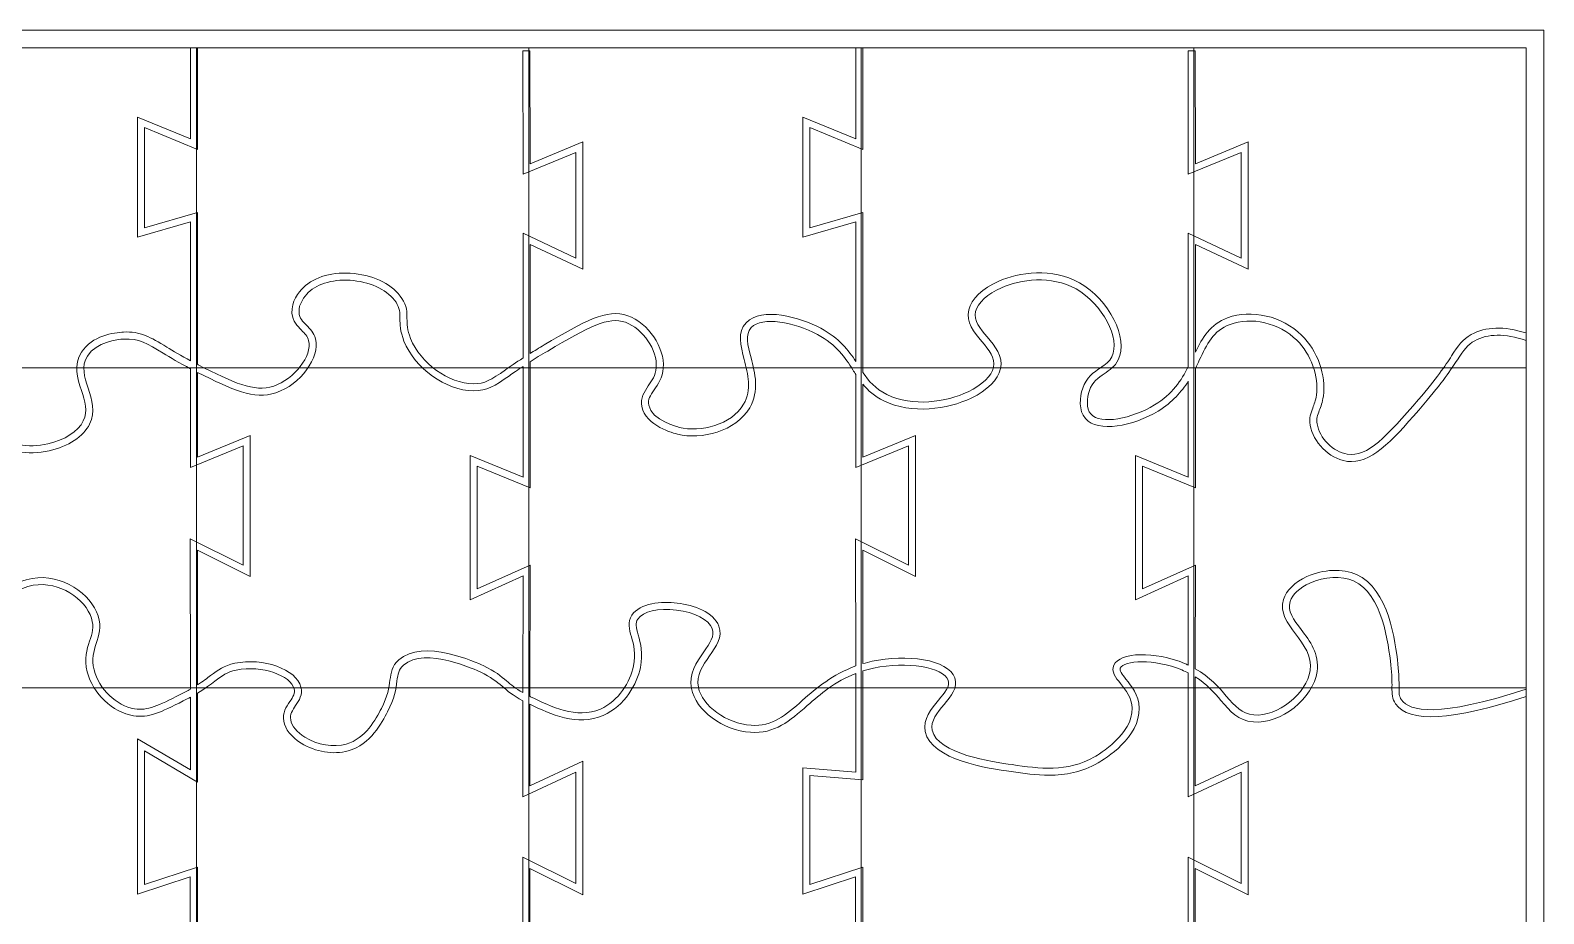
# Model space of a CAD drawing. Header units: inches. Extents: x -1 to 171, y -201 to 1.
# Drawn here: x 85 to 171, y -49.2 to 1 of the extents above; entities that cross this region are included whole.
import ezdxf

# ---------------------------------------------------------------- set-up
doc = ezdxf.new("R2010")
doc.units = ezdxf.units.IN
doc.header["$MEASUREMENT"] = 0
doc.layers.add('grid', color=7, linetype='Continuous')
doc.layers.add('pieces', color=7, linetype='Continuous')

# ---------------------------------------------------------------- blocks, each defined once
blk = doc.blocks.new('block 2')
at = {"layer": 'grid', "color": 250, "lineweight": 9, "true_color": 0x231f20}
for points in [[(0, 0), (170, 0), (170, -200), (0, -200), (0, 0)], [(94.444, 0), (94.444, -200)], [(113.333, 0), (113.333, -200)], [(132.222, 0), (132.222, -200)], [(151.111, 0), (151.111, -200)], [(0, -18.182), (170, -18.182)], [(0, -36.364), (170, -36.364)]]:
    blk.add_lwpolyline(points, dxfattribs=at)

msp = doc.modelspace()

# ---------------------------------------------------------------- linework, layer by layer
at = {"layer": 'pieces', "lineweight": 0}
msp.add_lwpolyline([(171, -107.904), (171, -90.646), (171, -90.209), (171, -72.162), (171, -71.74), (171, -54.841), (171, -54.408), (171, -36.513), (171, -36.091), (171, -17.011), (171, -16.568), (171, 0), (171, 1), (170, 1), (0, 1)], dxfattribs=at)
for points, knots in [([(94.11, 0), (94.11, 0), (94.11, -5.17), (94.11, -5.17), (94.11, -5.17), (91.096, -3.935), (91.096, -3.935), (91.096, -3.935), (91.096, -10.762), (91.096, -10.762), (91.096, -10.762), (94.11, -9.88), (94.11, -9.88), (94.11, -9.88), (94.11, -17.782), (94.11, -17.782), (93.565, -17.491), (93.122, -17.225), (92.757, -17.003), (91.819, -16.434), (91.251, -16.088), (90.3, -16.146), (89.778, -16.176), (88.501, -16.348), (87.907, -17.298), (87.449, -18.03), (87.682, -18.757), (87.907, -19.46), (88.103, -20.069), (88.287, -20.644), (88.015, -21.196), (87.722, -21.791), (86.946, -22.291), (85.99, -22.503), (84.873, -22.75), (83.765, -22.544), (83.028, -21.951), (83.016, -21.942), (81.855, -20.997), (81.926, -19.767), (81.961, -19.174), (82.271, -18.731), (82.545, -18.34), (82.849, -17.907), (83.135, -17.498), (82.976, -16.991), (82.817, -16.487), (82.294, -16.125), (81.421, -15.916), (80.26, -15.636), (79.331, -16.081), (77.793, -16.818), (77.529, -16.943), (77.246, -17.079), (76.939, -17.223), (76.419, -17.465), (75.954, -17.68), (75.533, -17.869), (75.533, -17.869), (75.533, -10.71), (75.533, -10.71), (75.533, -10.71), (78.532, -12.121), (78.532, -12.121), (78.532, -12.121), (78.532, -4.892), (78.532, -4.892), (78.532, -4.892), (75.533, -6.127), (75.533, -6.127), (75.533, -6.127), (75.519, 0), (75.519, 0), (75.519, 0), (94.11, 0), (94.11, 0)], [0, 0, 0, 0, 1, 1, 1, 2, 2, 2, 3, 3, 3, 4, 4, 4, 5, 5, 5, 6, 6, 6, 7, 7, 7, 8, 8, 8, 9, 9, 9, 10, 10, 10, 11, 11, 11, 12, 12, 12, 13, 13, 13, 14, 14, 14, 15, 15, 15, 16, 16, 16, 17, 17, 17, 18, 18, 18, 19, 19, 19, 20, 20, 20, 21, 21, 21, 22, 22, 22, 23, 23, 23, 24, 24, 24, 25, 25, 25, 25]), ([(94.511, 0), (94.511, 0), (131.915, 0), (131.915, 0), (131.915, 0), (131.915, -5.17), (131.915, -5.17), (131.915, -5.17), (128.901, -3.935), (128.901, -3.935), (128.901, -3.935), (128.901, -10.762), (128.901, -10.762), (128.901, -10.762), (131.915, -9.88), (131.915, -9.88), (131.915, -9.88), (131.915, -17.822), (131.915, -17.822), (131.5, -17.187), (130.979, -16.502), (129.917, -15.934), (128.752, -15.31), (126.571, -14.674), (125.679, -15.62), (125.165, -16.164), (125.361, -16.914), (125.568, -17.707), (125.788, -18.549), (126.015, -19.421), (125.534, -20.242), (124.835, -21.436), (123.091, -21.856), (121.873, -21.56), (121.81, -21.545), (120.316, -21.173), (120.14, -20.304), (120.074, -19.977), (120.232, -19.748), (120.45, -19.432), (120.671, -19.111), (120.922, -18.747), (120.967, -18.198), (121.063, -17.026), (120.123, -15.632), (118.953, -15.216), (117.763, -14.792), (116.497, -15.534), (114.199, -16.878), (113.905, -17.051), (113.641, -17.212), (113.399, -17.363), (113.399, -17.363), (113.399, -11.163), (113.399, -11.163), (113.399, -11.163), (116.398, -12.574), (116.398, -12.574), (116.398, -12.574), (116.398, -5.346), (116.398, -5.346), (116.398, -5.346), (113.399, -6.581), (113.399, -6.581), (113.399, -6.581), (113.384, -0.176), (113.384, -0.176), (113.384, -0.176), (112.984, -0.177), (112.984, -0.177), (112.984, -0.177), (113, -7.178), (113, -7.178), (113, -7.178), (115.998, -5.943), (115.998, -5.943), (115.998, -5.943), (115.998, -11.944), (115.998, -11.944), (115.998, -11.944), (112.999, -10.533), (112.999, -10.533), (112.999, -10.533), (112.999, -17.618), (112.999, -17.618), (112.595, -17.881), (112.268, -18.108), (111.998, -18.295), (111.181, -18.861), (110.83, -19.092), (110.187, -19.085), (108.76, -19.063), (107.187, -17.929), (106.607, -16.505), (106.409, -16.02), (106.408, -15.691), (106.407, -15.374), (106.407, -15.015), (106.406, -14.677), (106.118, -14.237), (105.623, -13.479), (104.609, -12.95), (103.407, -12.824), (102.221, -12.698), (101.144, -12.995), (100.518, -13.616), (100.255, -13.878), (99.822, -14.413), (99.872, -15.067), (99.908, -15.536), (100.175, -15.805), (100.412, -16.043), (100.589, -16.221), (100.756, -16.388), (100.818, -16.631), (101.037, -17.476), (99.998, -18.828), (98.833, -19.213), (97.689, -19.589), (96.569, -19.026), (94.534, -18.003), (94.526, -17.999), (94.519, -17.995), (94.511, -17.991), (94.511, -17.991), (94.511, -9.346), (94.511, -9.346), (94.511, -9.346), (91.497, -10.228), (91.497, -10.228), (91.497, -10.228), (91.497, -4.531), (91.497, -4.531), (91.497, -4.531), (94.511, -5.766), (94.511, -5.766), (94.511, -5.766), (94.511, 0), (94.511, 0)], [0, 0, 0, 0, 1, 1, 1, 2, 2, 2, 3, 3, 3, 4, 4, 4, 5, 5, 5, 6, 6, 6, 7, 7, 7, 8, 8, 8, 9, 9, 9, 10, 10, 10, 11, 11, 11, 12, 12, 12, 13, 13, 13, 14, 14, 14, 15, 15, 15, 16, 16, 16, 17, 17, 17, 18, 18, 18, 19, 19, 19, 20, 20, 20, 21, 21, 21, 22, 22, 22, 23, 23, 23, 24, 24, 24, 25, 25, 25, 26, 26, 26, 27, 27, 27, 28, 28, 28, 29, 29, 29, 30, 30, 30, 31, 31, 31, 32, 32, 32, 33, 33, 33, 34, 34, 34, 35, 35, 35, 36, 36, 36, 37, 37, 37, 38, 38, 38, 39, 39, 39, 40, 40, 40, 41, 41, 41, 42, 42, 42, 43, 43, 43, 44, 44, 44, 45, 45, 45, 46, 46, 46, 46]), ([(170, -16.195), (168.731, -15.804), (167.696, -15.835), (166.884, -16.288), (166.377, -16.572), (166.146, -16.921), (165.763, -17.501), (165.4, -18.05), (164.903, -18.804), (163.89, -19.978), (162.072, -22.087), (160.987, -23.273), (159.84, -23.086), (159.041, -22.956), (158.255, -22.17), (158.124, -21.369), (158.073, -21.059), (158.147, -20.869), (158.248, -20.607), (158.332, -20.39), (158.427, -20.145), (158.478, -19.783), (158.644, -18.594), (158.148, -17.202), (157.243, -16.32), (156.139, -15.243), (154.369, -14.829), (153.035, -15.335), (152.04, -15.713), (151.602, -16.462), (151.204, -17.286), (151.204, -17.286), (151.204, -11.163), (151.204, -11.163), (151.204, -11.163), (154.203, -12.574), (154.203, -12.574), (154.203, -12.574), (154.203, -5.346), (154.203, -5.346), (154.203, -5.346), (151.204, -6.581), (151.204, -6.581), (151.204, -6.581), (151.189, -0.176), (151.189, -0.176), (151.189, -0.176), (150.789, -0.177), (150.789, -0.177), (150.789, -0.177), (150.805, -7.178), (150.805, -7.178), (150.805, -7.178), (153.802, -5.943), (153.802, -5.943), (153.802, -5.943), (153.802, -11.944), (153.802, -11.944), (153.802, -11.944), (150.804, -10.533), (150.804, -10.533), (150.804, -10.533), (150.804, -18.113), (150.804, -18.113), (150.409, -18.896), (149.909, -19.668), (148.886, -20.29), (147.626, -21.056), (145.808, -21.438), (145.261, -20.801), (144.996, -20.493), (145.034, -19.894), (145.181, -19.468), (145.353, -18.968), (145.682, -18.746), (146.029, -18.512), (146.326, -18.312), (146.633, -18.104), (146.818, -17.727), (147.417, -16.505), (146.307, -14.295), (144.619, -13.349), (143.066, -12.478), (141.176, -12.756), (140.031, -13.258), (139.099, -13.666), (138.479, -14.26), (138.33, -14.888), (138.16, -15.601), (138.623, -16.151), (139.071, -16.683), (139.475, -17.161), (139.856, -17.614), (139.74, -18.139), (139.63, -18.638), (139.103, -19.148), (138.295, -19.536), (137.05, -20.134), (135.139, -20.415), (133.673, -19.694), (133.009, -19.367), (132.648, -18.936), (132.315, -18.439), (132.315, -18.439), (132.315, -9.346), (132.315, -9.346), (132.315, -9.346), (129.302, -10.228), (129.302, -10.228), (129.302, -10.228), (129.302, -4.531), (129.302, -4.531), (129.302, -4.531), (132.315, -5.766), (132.315, -5.766), (132.315, -5.766), (132.315, 0), (132.315, 0), (132.315, 0), (170, 0), (170, 0), (170, 0), (170, -16.195), (170, -16.195)], [0, 0, 0, 0, 1, 1, 1, 2, 2, 2, 3, 3, 3, 4, 4, 4, 5, 5, 5, 6, 6, 6, 7, 7, 7, 8, 8, 8, 9, 9, 9, 10, 10, 10, 11, 11, 11, 12, 12, 12, 13, 13, 13, 14, 14, 14, 15, 15, 15, 16, 16, 16, 17, 17, 17, 18, 18, 18, 19, 19, 19, 20, 20, 20, 21, 21, 21, 22, 22, 22, 23, 23, 23, 24, 24, 24, 25, 25, 25, 26, 26, 26, 27, 27, 27, 28, 28, 28, 29, 29, 29, 30, 30, 30, 31, 31, 31, 32, 32, 32, 33, 33, 33, 34, 34, 34, 35, 35, 35, 36, 36, 36, 37, 37, 37, 38, 38, 38, 39, 39, 39, 40, 40, 40, 41, 41, 41, 41]), ([(139.377, -16.425), (138.975, -15.948), (138.596, -15.497), (138.719, -14.981), (138.837, -14.484), (139.388, -13.977), (140.192, -13.624), (141.254, -13.159), (142.999, -12.899), (144.424, -13.698), (145.919, -14.536), (146.965, -16.517), (146.459, -17.551), (146.32, -17.833), (146.082, -17.994), (145.805, -18.18), (145.437, -18.429), (145.019, -18.711), (144.803, -19.337), (144.628, -19.846), (144.563, -20.602), (144.958, -21.062), (145.661, -21.881), (147.664, -21.501), (149.094, -20.632), (149.914, -20.133), (150.425, -19.537), (150.804, -18.931), (150.804, -18.931), (150.804, -24.396), (150.804, -24.396), (150.804, -24.396), (147.805, -23.161), (147.805, -23.161), (147.805, -23.161), (147.805, -31.354), (147.805, -31.354), (147.805, -31.354), (150.804, -30.001), (150.804, -30.001), (150.804, -30.001), (150.797, -35.07), (150.797, -35.07), (150.73, -35.038), (150.667, -35.005), (150.596, -34.976), (148.907, -34.27), (146.914, -34.321), (146.573, -35.078), (146.408, -35.444), (146.672, -35.772), (146.952, -36.119), (147.253, -36.493), (147.595, -36.917), (147.614, -37.518), (147.66, -38.982), (145.703, -40.15), (145.48, -40.279), (143.926, -41.173), (142.33, -40.944), (140.787, -40.724), (139.733, -40.574), (136.527, -40.116), (136.251, -38.765), (136.144, -38.244), (136.541, -37.768), (136.925, -37.307), (137.319, -36.833), (137.728, -36.343), (137.537, -35.799), (137.16, -34.728), (134.757, -34.438), (132.838, -34.847), (132.652, -34.887), (132.479, -34.936), (132.308, -34.986), (132.308, -34.986), (132.301, -28.545), (132.301, -28.545), (132.301, -28.545), (135.299, -30.034), (135.299, -30.034), (135.299, -30.034), (135.299, -22.014), (135.299, -22.014), (135.299, -22.014), (132.315, -23.249), (132.315, -23.249), (132.315, -23.249), (132.315, -19.112), (132.315, -19.112), (132.607, -19.467), (132.964, -19.791), (133.497, -20.053), (135.083, -20.833), (137.136, -20.537), (138.468, -19.897), (139.388, -19.455), (139.994, -18.845), (140.131, -18.225), (140.289, -17.507), (139.825, -16.957), (139.377, -16.425)], [0, 0, 0, 0, 1, 1, 1, 2, 2, 2, 3, 3, 3, 4, 4, 4, 5, 5, 5, 6, 6, 6, 7, 7, 7, 8, 8, 8, 9, 9, 9, 10, 10, 10, 11, 11, 11, 12, 12, 12, 13, 13, 13, 14, 14, 14, 15, 15, 15, 16, 16, 16, 17, 17, 17, 18, 18, 18, 19, 19, 19, 20, 20, 20, 21, 21, 21, 22, 22, 22, 23, 23, 23, 24, 24, 24, 25, 25, 25, 26, 26, 26, 27, 27, 27, 28, 28, 28, 29, 29, 29, 30, 30, 30, 31, 31, 31, 32, 32, 32, 33, 33, 33, 34, 34, 34, 34]), ([(101.206, -16.53), (101.116, -16.183), (100.892, -15.959), (100.695, -15.761), (100.481, -15.545), (100.295, -15.359), (100.271, -15.036), (100.233, -14.543), (100.586, -14.113), (100.8, -13.9), (101.333, -13.371), (102.318, -13.111), (103.365, -13.222), (104.433, -13.334), (105.36, -13.807), (105.783, -14.456), (106.006, -14.796), (106.007, -15.039), (106.007, -15.375), (106.008, -15.697), (106.009, -16.098), (106.236, -16.656), (106.872, -18.218), (108.605, -19.46), (110.181, -19.485), (110.95, -19.493), (111.387, -19.206), (112.226, -18.624), (112.443, -18.473), (112.698, -18.296), (112.999, -18.097), (112.999, -18.097), (112.999, -24.396), (112.999, -24.396), (112.999, -24.396), (110.001, -23.161), (110.001, -23.161), (110.001, -23.161), (110.001, -31.354), (110.001, -31.354), (110.001, -31.354), (112.999, -30.001), (112.999, -30.001), (112.999, -30.001), (112.991, -36.633), (112.991, -36.633), (112.564, -36.388), (112.312, -36.175), (112.069, -35.969), (111.751, -35.7), (111.422, -35.421), (110.741, -35.097), (110.394, -34.933), (107.314, -33.525), (105.934, -34.777), (105.552, -35.124), (105.5, -35.497), (105.441, -35.928), (105.385, -36.333), (105.316, -36.837), (104.95, -37.538), (104.64, -38.132), (104.062, -39.239), (102.956, -39.554), (102.237, -39.759), (101.313, -39.604), (100.601, -39.159), (100.151, -38.877), (99.858, -38.522), (99.798, -38.183), (99.742, -37.868), (99.898, -37.635), (100.079, -37.364), (100.273, -37.075), (100.492, -36.747), (100.383, -36.315), (100.125, -35.301), (98.226, -34.62), (96.619, -34.965), (95.99, -35.1), (95.679, -35.335), (95.249, -35.66), (95.046, -35.813), (94.813, -35.988), (94.505, -36.186), (94.505, -36.186), (94.496, -28.545), (94.496, -28.545), (94.496, -28.545), (97.494, -30.034), (97.494, -30.034), (97.494, -30.034), (97.494, -22.014), (97.494, -22.014), (97.494, -22.014), (94.511, -23.249), (94.511, -23.249), (94.511, -23.249), (94.511, -18.439), (94.511, -18.439), (96.477, -19.427), (97.693, -20.011), (98.958, -19.593), (100.345, -19.134), (101.479, -17.589), (101.206, -16.53)], [0, 0, 0, 0, 1, 1, 1, 2, 2, 2, 3, 3, 3, 4, 4, 4, 5, 5, 5, 6, 6, 6, 7, 7, 7, 8, 8, 8, 9, 9, 9, 10, 10, 10, 11, 11, 11, 12, 12, 12, 13, 13, 13, 14, 14, 14, 15, 15, 15, 16, 16, 16, 17, 17, 17, 18, 18, 18, 19, 19, 19, 20, 20, 20, 21, 21, 21, 22, 22, 22, 23, 23, 23, 24, 24, 24, 25, 25, 25, 26, 26, 26, 27, 27, 27, 28, 28, 28, 29, 29, 29, 30, 30, 30, 31, 31, 31, 32, 32, 32, 33, 33, 33, 34, 34, 34, 35, 35, 35, 35]), ([(134.899, -22.612), (134.899, -22.612), (134.899, -29.388), (134.899, -29.388), (134.899, -29.388), (131.9, -27.899), (131.9, -27.899), (131.9, -27.899), (131.908, -35.118), (131.908, -35.118), (130.578, -35.595), (129.685, -36.368), (128.887, -37.069), (127.929, -37.909), (127.176, -38.57), (125.955, -38.488), (124.571, -38.393), (123.172, -37.382), (122.963, -36.325), (122.829, -35.647), (123.22, -35.087), (123.599, -34.545), (123.97, -34.014), (124.354, -33.465), (124.13, -32.857), (123.838, -32.063), (122.717, -31.656), (121.765, -31.541), (120.864, -31.43), (119.651, -31.545), (119.191, -32.226), (118.922, -32.624), (119.037, -33.031), (119.158, -33.462), (119.284, -33.908), (119.427, -34.413), (119.279, -35.119), (119.092, -36.009), (118.438, -37.11), (117.395, -37.564), (116.047, -38.15), (114.591, -37.436), (113.422, -36.862), (113.411, -36.857), (113.402, -36.852), (113.391, -36.846), (113.391, -36.846), (113.4, -29.381), (113.4, -29.381), (113.4, -29.381), (110.401, -30.735), (110.401, -30.735), (110.401, -30.735), (110.401, -23.758), (110.401, -23.758), (110.401, -23.758), (113.399, -24.993), (113.399, -24.993), (113.399, -24.993), (113.399, -17.836), (113.399, -17.836), (113.692, -17.649), (114.023, -17.445), (114.401, -17.224), (116.761, -15.842), (117.844, -15.246), (118.819, -15.593), (119.816, -15.948), (120.65, -17.174), (120.568, -18.165), (120.532, -18.608), (120.323, -18.911), (120.12, -19.205), (119.889, -19.541), (119.649, -19.889), (119.748, -20.383), (119.97, -21.479), (121.594, -21.904), (121.779, -21.949), (123.134, -22.278), (125.087, -21.797), (125.879, -20.445), (126.444, -19.48), (126.185, -18.484), (125.955, -17.606), (125.769, -16.893), (125.609, -16.278), (125.97, -15.895), (126.597, -15.23), (128.409, -15.58), (129.728, -16.287), (130.843, -16.884), (131.302, -17.602), (131.744, -18.296), (131.801, -18.385), (131.858, -18.473), (131.915, -18.561), (131.915, -18.561), (131.915, -23.847), (131.915, -23.847), (131.915, -23.847), (134.899, -22.612), (134.899, -22.612)], [0, 0, 0, 0, 1, 1, 1, 2, 2, 2, 3, 3, 3, 4, 4, 4, 5, 5, 5, 6, 6, 6, 7, 7, 7, 8, 8, 8, 9, 9, 9, 10, 10, 10, 11, 11, 11, 12, 12, 12, 13, 13, 13, 14, 14, 14, 15, 15, 15, 16, 16, 16, 17, 17, 17, 18, 18, 18, 19, 19, 19, 20, 20, 20, 21, 21, 21, 22, 22, 22, 23, 23, 23, 24, 24, 24, 25, 25, 25, 26, 26, 26, 27, 27, 27, 28, 28, 28, 29, 29, 29, 30, 30, 30, 31, 31, 31, 32, 32, 32, 33, 33, 33, 34, 34, 34, 34]), ([(170, -36.431), (164.999, -38.078), (163.371, -37.7), (162.912, -37.044), (162.775, -36.85), (162.776, -36.679), (162.778, -36.304), (162.779, -36.011), (162.78, -35.609), (162.712, -35.018), (162.562, -33.738), (162.212, -30.742), (160.36, -29.921), (159.566, -29.569), (158.487, -29.614), (157.545, -30.04), (156.856, -30.351), (156.369, -30.824), (156.207, -31.337), (155.976, -32.071), (156.446, -32.693), (156.9, -33.295), (157.364, -33.91), (157.844, -34.546), (157.729, -35.368), (157.543, -36.694), (155.871, -38.015), (154.534, -37.901), (153.831, -37.838), (153.467, -37.413), (152.963, -36.825), (152.544, -36.336), (152.036, -35.751), (151.197, -35.275), (151.197, -35.275), (151.205, -29.381), (151.205, -29.381), (151.205, -29.381), (148.206, -30.735), (148.206, -30.735), (148.206, -30.735), (148.206, -23.758), (148.206, -23.758), (148.206, -23.758), (151.204, -24.993), (151.204, -24.993), (151.204, -24.993), (151.204, -18.208), (151.204, -18.208), (151.282, -18.051), (151.357, -17.895), (151.429, -17.743), (151.853, -16.847), (152.218, -16.073), (153.177, -15.709), (154.372, -15.255), (155.966, -15.632), (156.964, -16.606), (157.782, -17.404), (158.231, -18.658), (158.082, -19.728), (158.038, -20.044), (157.955, -20.257), (157.875, -20.462), (157.765, -20.747), (157.661, -21.016), (157.73, -21.434), (157.889, -22.405), (158.807, -23.323), (159.776, -23.481), (159.876, -23.497), (159.975, -23.505), (160.073, -23.505), (161.378, -23.505), (162.577, -22.114), (164.193, -20.239), (165.222, -19.045), (165.749, -18.248), (166.097, -17.721), (166.47, -17.157), (166.657, -16.873), (167.079, -16.638), (167.811, -16.228), (168.788, -16.226), (170, -16.621), (170, -16.621), (170, -36.431), (170, -36.431)], [0, 0, 0, 0, 1, 1, 1, 2, 2, 2, 3, 3, 3, 4, 4, 4, 5, 5, 5, 6, 6, 6, 7, 7, 7, 8, 8, 8, 9, 9, 9, 10, 10, 10, 11, 11, 11, 12, 12, 12, 13, 13, 13, 14, 14, 14, 15, 15, 15, 16, 16, 16, 17, 17, 17, 18, 18, 18, 19, 19, 19, 20, 20, 20, 21, 21, 21, 22, 22, 22, 23, 23, 23, 24, 24, 24, 25, 25, 25, 26, 26, 26, 27, 27, 27, 28, 28, 28, 29, 29, 29, 29]), ([(82.777, -22.263), (83.608, -22.931), (84.842, -23.166), (86.076, -22.894), (87.148, -22.656), (88.028, -22.074), (88.374, -21.373), (88.717, -20.676), (88.499, -19.996), (88.288, -19.338), (88.082, -18.694), (87.886, -18.085), (88.246, -17.51), (88.756, -16.696), (89.964, -16.566), (90.323, -16.545), (91.154, -16.498), (91.648, -16.798), (92.55, -17.345), (92.96, -17.594), (93.468, -17.899), (94.11, -18.233), (94.11, -18.233), (94.11, -23.847), (94.11, -23.847), (94.11, -23.847), (97.093, -22.612), (97.093, -22.612), (97.093, -22.612), (97.093, -29.388), (97.093, -29.388), (97.093, -29.388), (94.095, -27.899), (94.095, -27.899), (94.095, -27.899), (94.105, -36.429), (94.105, -36.429), (93.93, -36.529), (93.735, -36.634), (93.514, -36.745), (92.282, -37.363), (91.664, -37.673), (90.932, -37.55), (89.896, -37.375), (88.903, -36.428), (88.623, -35.345), (88.461, -34.717), (88.602, -34.289), (88.752, -33.837), (88.903, -33.38), (89.06, -32.908), (88.855, -32.276), (88.451, -31.032), (86.809, -29.848), (85.103, -30.142), (84.178, -30.3), (83.27, -30.902), (82.733, -31.711), (82.386, -32.235), (82.252, -32.766), (82.355, -33.207), (82.484, -33.755), (82.932, -33.999), (83.328, -34.214), (83.659, -34.394), (83.945, -34.549), (84, -34.844), (84.05, -35.119), (83.91, -35.48), (83.605, -35.861), (82.985, -36.635), (81.652, -37.493), (80.191, -37.547), (79.294, -37.58), (78.423, -37.154), (76.526, -36.186), (76.149, -35.993), (75.819, -35.816), (75.525, -35.653), (75.525, -35.653), (75.534, -28.928), (75.534, -28.928), (75.534, -28.928), (72.535, -30.281), (72.535, -30.281), (72.535, -30.281), (72.535, -23.305), (72.535, -23.305), (72.535, -23.305), (75.533, -24.54), (75.533, -24.54), (75.533, -24.54), (75.533, -18.309), (75.533, -18.309), (76.005, -18.098), (76.525, -17.856), (77.108, -17.585), (77.417, -17.441), (77.701, -17.305), (77.965, -17.178), (79.473, -16.457), (80.303, -16.059), (81.327, -16.305), (82.233, -16.522), (82.516, -16.863), (82.594, -17.111), (82.69, -17.414), (82.513, -17.689), (82.217, -18.111), (81.928, -18.524), (81.568, -19.037), (81.527, -19.744), (81.444, -21.177), (82.723, -22.22), (82.777, -22.263)], [0, 0, 0, 0, 1, 1, 1, 2, 2, 2, 3, 3, 3, 4, 4, 4, 5, 5, 5, 6, 6, 6, 7, 7, 7, 8, 8, 8, 9, 9, 9, 10, 10, 10, 11, 11, 11, 12, 12, 12, 13, 13, 13, 14, 14, 14, 15, 15, 15, 16, 16, 16, 17, 17, 17, 18, 18, 18, 19, 19, 19, 20, 20, 20, 21, 21, 21, 22, 22, 22, 23, 23, 23, 24, 24, 24, 25, 25, 25, 26, 26, 26, 27, 27, 27, 28, 28, 28, 29, 29, 29, 30, 30, 30, 31, 31, 31, 32, 32, 32, 33, 33, 33, 34, 34, 34, 35, 35, 35, 36, 36, 36, 37, 37, 37, 38, 38, 38, 38]), ([(170, -54.011), (169.567, -53.847), (169.13, -53.691), (168.689, -53.55), (166.217, -52.754), (164.432, -52.18), (163.659, -53.016), (163.272, -53.436), (163.389, -53.963), (163.512, -54.522), (163.643, -55.116), (163.792, -55.788), (163.5, -56.613), (163.116, -57.698), (162.003, -58.85), (160.617, -58.95), (159.728, -59.013), (158.721, -58.643), (158.057, -58.005), (157.718, -57.68), (157.529, -57.328), (157.539, -57.039), (157.547, -56.79), (157.699, -56.641), (157.946, -56.419), (158.195, -56.195), (158.505, -55.916), (158.594, -55.421), (158.693, -54.869), (158.49, -54.207), (158.037, -53.603), (157.51, -52.902), (156.773, -52.439), (156.066, -52.365), (155.294, -52.283), (154.821, -52.687), (154.034, -53.354), (153.699, -53.638), (153.282, -53.991), (152.751, -54.385), (152.277, -54.737), (151.751, -55.126), (151.189, -55.494), (151.189, -55.494), (151.189, -46.625), (151.189, -46.625), (151.189, -46.625), (154.203, -48.124), (154.203, -48.124), (154.203, -48.124), (154.203, -40.519), (154.203, -40.519), (154.203, -40.519), (151.189, -41.93), (151.189, -41.93), (151.189, -41.93), (151.197, -35.734), (151.197, -35.734), (151.859, -36.151), (152.278, -36.64), (152.659, -37.085), (153.182, -37.696), (153.633, -38.222), (154.499, -38.299), (156.045, -38.436), (157.91, -36.958), (158.125, -35.423), (158.263, -34.437), (157.709, -33.703), (157.22, -33.054), (156.79, -32.486), (156.42, -31.994), (156.589, -31.457), (156.716, -31.052), (157.125, -30.669), (157.709, -30.405), (158.538, -30.03), (159.514, -29.984), (160.198, -30.287), (161.842, -31.016), (162.173, -33.852), (162.314, -35.066), (162.38, -35.632), (162.379, -36.02), (162.378, -36.303), (162.376, -36.708), (162.375, -36.975), (162.584, -37.274), (163.35, -38.366), (165.785, -38.227), (170, -36.851), (170, -36.851), (170, -54.011), (170, -54.011)], [0, 0, 0, 0, 1, 1, 1, 2, 2, 2, 3, 3, 3, 4, 4, 4, 5, 5, 5, 6, 6, 6, 7, 7, 7, 8, 8, 8, 9, 9, 9, 10, 10, 10, 11, 11, 11, 12, 12, 12, 13, 13, 13, 14, 14, 14, 15, 15, 15, 16, 16, 16, 17, 17, 17, 18, 18, 18, 19, 19, 19, 20, 20, 20, 21, 21, 21, 22, 22, 22, 23, 23, 23, 24, 24, 24, 25, 25, 25, 26, 26, 26, 27, 27, 27, 28, 28, 28, 29, 29, 29, 30, 30, 30, 31, 31, 31, 31]), ([(84.393, -34.771), (84.304, -34.289), (83.887, -34.062), (83.519, -33.862), (83.166, -33.67), (82.832, -33.489), (82.745, -33.115), (82.668, -32.788), (82.785, -32.357), (83.066, -31.932), (83.544, -31.212), (84.351, -30.677), (85.171, -30.536), (86.68, -30.28), (88.122, -31.311), (88.475, -32.4), (88.639, -32.906), (88.515, -33.279), (88.373, -33.711), (88.219, -34.176), (88.044, -34.703), (88.236, -35.446), (88.558, -36.691), (89.664, -37.742), (90.866, -37.944), (91.727, -38.09), (92.384, -37.76), (93.693, -37.103), (93.843, -37.028), (93.977, -36.956), (94.105, -36.886), (94.105, -36.886), (94.11, -41.014), (94.11, -41.014), (94.11, -41.014), (91.096, -39.25), (91.096, -39.25), (91.096, -39.25), (91.096, -48.076), (91.096, -48.076), (91.096, -48.076), (94.095, -47.106), (94.095, -47.106), (94.095, -47.106), (94.095, -54.792), (94.095, -54.792), (93.354, -54.451), (92.721, -54.066), (92.297, -53.805), (91.953, -53.593), (91.664, -53.396), (91.409, -53.222), (90.673, -52.719), (90.186, -52.387), (89.376, -52.364), (89.103, -52.357), (87.709, -52.363), (87.088, -53.275), (86.569, -54.038), (86.894, -54.969), (87.18, -55.79), (87.417, -56.47), (87.64, -57.113), (87.333, -57.495), (86.799, -58.159), (85.055, -57.701), (84.012, -57.427), (82.962, -57.151), (81.656, -56.808), (81.45, -56.04), (81.333, -55.604), (81.614, -55.21), (81.913, -54.792), (82.235, -54.341), (82.568, -53.874), (82.387, -53.324), (82.083, -52.402), (80.509, -51.962), (79.231, -52.13), (78.375, -52.243), (77.953, -52.589), (77.37, -53.068), (76.941, -53.419), (76.407, -53.856), (75.518, -54.338), (75.518, -54.338), (75.518, -46.171), (75.518, -46.171), (75.518, -46.171), (78.532, -47.671), (78.532, -47.671), (78.532, -47.671), (78.532, -40.066), (78.532, -40.066), (78.532, -40.066), (75.518, -41.477), (75.518, -41.477), (75.518, -41.477), (75.525, -36.109), (75.525, -36.109), (75.773, -36.244), (76.042, -36.388), (76.344, -36.542), (78.168, -37.473), (79.171, -37.983), (80.206, -37.947), (81.793, -37.888), (83.242, -36.954), (83.917, -36.111), (84.301, -35.631), (84.466, -35.168), (84.393, -34.771)], [0, 0, 0, 0, 1, 1, 1, 2, 2, 2, 3, 3, 3, 4, 4, 4, 5, 5, 5, 6, 6, 6, 7, 7, 7, 8, 8, 8, 9, 9, 9, 10, 10, 10, 11, 11, 11, 12, 12, 12, 13, 13, 13, 14, 14, 14, 15, 15, 15, 16, 16, 16, 17, 17, 17, 18, 18, 18, 19, 19, 19, 20, 20, 20, 21, 21, 21, 22, 22, 22, 23, 23, 23, 24, 24, 24, 25, 25, 25, 26, 26, 26, 27, 27, 27, 28, 28, 28, 29, 29, 29, 30, 30, 30, 31, 31, 31, 32, 32, 32, 33, 33, 33, 34, 34, 34, 35, 35, 35, 36, 36, 36, 37, 37, 37, 37]), ([(119.543, -33.354), (119.421, -32.92), (119.365, -32.683), (119.522, -32.45), (119.813, -32.019), (120.695, -31.813), (121.717, -31.938), (122.749, -32.063), (123.568, -32.488), (123.755, -32.995), (123.906, -33.407), (123.612, -33.828), (123.271, -34.316), (122.864, -34.898), (122.403, -35.558), (122.571, -36.403), (122.816, -37.641), (124.353, -38.779), (125.928, -38.887), (127.313, -38.986), (128.164, -38.235), (129.15, -37.369), (129.892, -36.718), (130.718, -36.003), (131.909, -35.544), (131.909, -35.544), (131.915, -41.147), (131.915, -41.147), (131.915, -41.147), (128.901, -40.908), (128.901, -40.908), (128.901, -40.908), (128.901, -48.076), (128.901, -48.076), (128.901, -48.076), (131.9, -47.106), (131.9, -47.106), (131.9, -47.106), (131.9, -53.456), (131.9, -53.456), (131.829, -53.415), (131.761, -53.374), (131.686, -53.331), (129.488, -52.065), (128.278, -51.368), (127.165, -51.789), (126.167, -52.166), (125.353, -53.345), (125.272, -54.532), (125.219, -55.307), (125.509, -55.846), (125.743, -56.278), (125.959, -56.677), (126.114, -56.965), (125.989, -57.318), (125.686, -58.166), (124.064, -58.55), (122.796, -58.363), (122.063, -58.256), (120.613, -57.804), (120.373, -56.865), (120.281, -56.502), (120.419, -56.245), (120.594, -55.919), (120.786, -55.561), (121.003, -55.156), (120.967, -54.534), (120.903, -53.435), (120.032, -52.308), (118.849, -51.793), (117.379, -51.153), (116.015, -51.75), (115.497, -52.036), (114.784, -52.429), (114.414, -52.93), (114.023, -53.46), (114.023, -53.46), (113.905, -53.62), (113.905, -53.62), (113.739, -53.842), (113.565, -54.075), (113.384, -54.312), (113.384, -54.312), (113.384, -46.625), (113.384, -46.625), (113.384, -46.625), (116.398, -48.124), (116.398, -48.124), (116.398, -48.124), (116.398, -40.519), (116.398, -40.519), (116.398, -40.519), (113.385, -41.93), (113.385, -41.93), (113.385, -41.93), (113.39, -37.292), (113.39, -37.292), (114.555, -37.861), (116.099, -38.565), (117.555, -37.931), (118.808, -37.385), (119.478, -36.119), (119.67, -35.201), (119.838, -34.398), (119.675, -33.819), (119.543, -33.354)], [0, 0, 0, 0, 1, 1, 1, 2, 2, 2, 3, 3, 3, 4, 4, 4, 5, 5, 5, 6, 6, 6, 7, 7, 7, 8, 8, 8, 9, 9, 9, 10, 10, 10, 11, 11, 11, 12, 12, 12, 13, 13, 13, 14, 14, 14, 15, 15, 15, 16, 16, 16, 17, 17, 17, 18, 18, 18, 19, 19, 19, 20, 20, 20, 21, 21, 21, 22, 22, 22, 23, 23, 23, 24, 24, 24, 25, 25, 25, 26, 26, 26, 27, 27, 27, 28, 28, 28, 29, 29, 29, 30, 30, 30, 31, 31, 31, 32, 32, 32, 33, 33, 33, 34, 34, 34, 35, 35, 35, 35]), ([(115.998, -41.149), (115.998, -41.149), (115.998, -47.479), (115.998, -47.479), (115.998, -47.479), (112.984, -45.979), (112.984, -45.979), (112.984, -45.979), (112.984, -54.826), (112.984, -54.826), (111.822, -56.288), (110.39, -57.776), (108.745, -58.01), (108.594, -58.032), (107.237, -58.197), (106.195, -57.348), (106.077, -57.252), (105.048, -56.386), (105.207, -55.541), (105.306, -55.012), (105.822, -54.766), (106.369, -54.504), (106.901, -54.25), (107.451, -53.987), (107.558, -53.425), (107.623, -53.089), (107.509, -52.703), (107.23, -52.308), (106.474, -51.236), (104.712, -50.271), (103.041, -50.014), (101.685, -49.806), (99.374, -49.912), (98.943, -51.084), (98.699, -51.747), (99.194, -52.365), (99.672, -52.964), (100.104, -53.504), (100.512, -54.014), (100.353, -54.481), (100.033, -55.413), (97.748, -55.754), (95.992, -55.425), (95.474, -55.327), (94.973, -55.161), (94.503, -54.969), (94.503, -54.969), (94.495, -46.556), (94.495, -46.556), (94.495, -46.556), (91.497, -47.526), (91.497, -47.526), (91.497, -47.526), (91.497, -39.948), (91.497, -39.948), (91.497, -39.948), (94.511, -41.712), (94.511, -41.712), (94.511, -41.712), (94.505, -36.657), (94.505, -36.657), (94.937, -36.396), (95.235, -36.171), (95.49, -35.979), (95.908, -35.663), (96.161, -35.472), (96.703, -35.356), (98.18, -35.039), (99.81, -35.683), (99.995, -36.413), (100.058, -36.66), (99.942, -36.851), (99.747, -37.142), (99.547, -37.441), (99.32, -37.78), (99.404, -38.253), (99.485, -38.709), (99.835, -39.152), (100.389, -39.498), (101.205, -40.008), (102.229, -40.177), (103.066, -39.939), (104.337, -39.577), (104.991, -38.325), (105.305, -37.722), (105.703, -36.96), (105.777, -36.418), (105.837, -35.982), (105.894, -35.571), (105.928, -35.323), (106.203, -35.073), (107.41, -33.977), (110.44, -35.397), (110.569, -35.458), (111.204, -35.76), (111.498, -36.01), (111.81, -36.274), (112.104, -36.523), (112.408, -36.781), (112.99, -37.091), (112.99, -37.091), (112.984, -42.56), (112.984, -42.56), (112.984, -42.56), (115.998, -41.149), (115.998, -41.149)], [0, 0, 0, 0, 1, 1, 1, 2, 2, 2, 3, 3, 3, 4, 4, 4, 5, 5, 5, 6, 6, 6, 7, 7, 7, 8, 8, 8, 9, 9, 9, 10, 10, 10, 11, 11, 11, 12, 12, 12, 13, 13, 13, 14, 14, 14, 15, 15, 15, 16, 16, 16, 17, 17, 17, 18, 18, 18, 19, 19, 19, 20, 20, 20, 21, 21, 21, 22, 22, 22, 23, 23, 23, 24, 24, 24, 25, 25, 25, 26, 26, 26, 27, 27, 27, 28, 28, 28, 29, 29, 29, 30, 30, 30, 31, 31, 31, 32, 32, 32, 33, 33, 33, 34, 34, 34, 35, 35, 35, 35]), ([(146.549, -56.952), (145.147, -56.748), (143.776, -55.798), (143.781, -55.035), (143.783, -54.684), (144.101, -54.43), (144.439, -54.161), (144.807, -53.867), (145.224, -53.534), (145.191, -53.021), (145.123, -51.973), (143.219, -51.308), (141.953, -51.189), (140.96, -51.096), (138.973, -51.199), (138.572, -52.258), (138.338, -52.877), (138.767, -53.469), (139.145, -53.991), (139.467, -54.435), (139.772, -54.854), (139.632, -55.192), (139.352, -55.874), (137.466, -56.103), (135.752, -55.663), (134.937, -55.454), (134.539, -55.18), (133.816, -54.683), (133.427, -54.416), (132.962, -54.097), (132.307, -53.699), (132.307, -53.699), (132.3, -46.556), (132.3, -46.556), (132.3, -46.556), (129.302, -47.526), (129.302, -47.526), (129.302, -47.526), (129.302, -41.341), (129.302, -41.341), (129.302, -41.341), (132.315, -41.58), (132.315, -41.58), (132.315, -41.58), (132.308, -35.399), (132.308, -35.399), (132.503, -35.339), (132.707, -35.284), (132.921, -35.238), (134.798, -34.839), (136.896, -35.182), (137.159, -35.932), (137.275, -36.262), (136.97, -36.627), (136.617, -37.051), (136.194, -37.559), (135.714, -38.135), (135.859, -38.846), (136.191, -40.472), (139.489, -40.943), (140.73, -41.12), (141.444, -41.222), (142.167, -41.325), (142.898, -41.325), (143.817, -41.325), (144.747, -41.162), (145.679, -40.625), (146.078, -40.396), (148.065, -39.167), (148.014, -37.506), (147.991, -36.771), (147.57, -36.249), (147.263, -35.868), (147.022, -35.568), (146.877, -35.378), (146.938, -35.242), (147.132, -34.811), (148.851, -34.68), (150.441, -35.345), (150.567, -35.397), (150.684, -35.453), (150.797, -35.51), (150.797, -35.51), (150.788, -42.56), (150.788, -42.56), (150.788, -42.56), (153.802, -41.149), (153.802, -41.149), (153.802, -41.149), (153.802, -47.479), (153.802, -47.479), (153.802, -47.479), (150.789, -45.979), (150.789, -45.979), (150.789, -45.979), (150.789, -55.748), (150.789, -55.748), (149.492, -56.545), (148.027, -57.168), (146.549, -56.952)], [0, 0, 0, 0, 1, 1, 1, 2, 2, 2, 3, 3, 3, 4, 4, 4, 5, 5, 5, 6, 6, 6, 7, 7, 7, 8, 8, 8, 9, 9, 9, 10, 10, 10, 11, 11, 11, 12, 12, 12, 13, 13, 13, 14, 14, 14, 15, 15, 15, 16, 16, 16, 17, 17, 17, 18, 18, 18, 19, 19, 19, 20, 20, 20, 21, 21, 21, 22, 22, 22, 23, 23, 23, 24, 24, 24, 25, 25, 25, 26, 26, 26, 27, 27, 27, 28, 28, 28, 29, 29, 29, 30, 30, 30, 31, 31, 31, 32, 32, 32, 33, 33, 33, 33])]:
    msp.add_open_spline(points, degree=3, knots=knots, dxfattribs=at)

# ---------------------------------------------------------------- block references
at = {"layer": 'grid'}
msp.add_blockref('block 2', (0, 0), dxfattribs=at)

doc.saveas('drawing.dxf')
